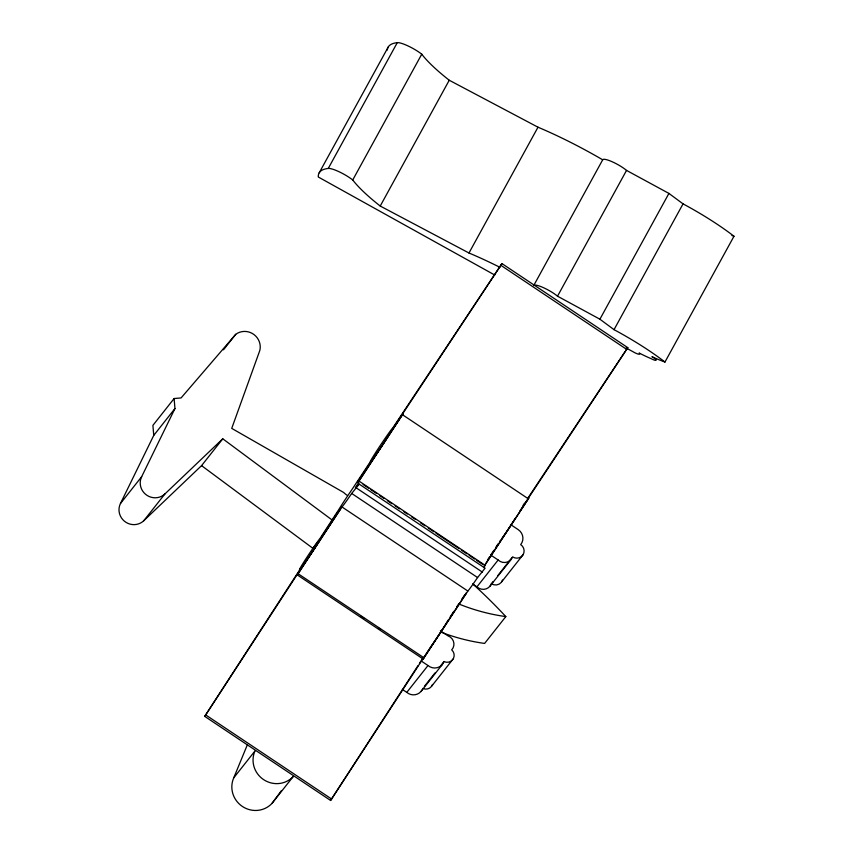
<?xml version="1.0" encoding="UTF-8"?>
<svg xmlns="http://www.w3.org/2000/svg" width="853" height="853" viewBox="0 0 853 853"><rect width="100%" height="100%" fill="white"/><g stroke="black" fill="none" stroke-linecap="round" stroke-linejoin="round"><path stroke-width="1.28" d="M448.017 620.163A19.363 0.693 -56.3 0 1 431.479 645.678L330.601 800.466L204.72 716.371L300.768 568.194A19.31 0.682 -56.3 0 1 305.534 559.387A19.31 0.682 -56.3 0 1 320.11 538.307L338.78 509.582A19.662 0.704 -56.3 0 1 351.5 490.23L370.202 461.974A20.483 0.725 -56.3 0 1 379.937 445.991A20.483 0.725 -56.3 0 1 392.775 427.961L501.937 263.577L627.819 347.672L519.999 510.808M501.895 263.684L391.186 431.138A17.465 0.618 -56.3 0 1 383.136 443.923A17.465 0.618 -56.3 0 1 373.635 457.56L357.332 482.425A31.614 1.12 -56.3 0 1 358.655 481.295L402.979 413.929L358.708 481.54A20.6 0.736 -56.3 0 1 355.349 487.905L359.177 484.109L485.101 568.183L477.573 577.545A21.858 0.778 -56.3 0 1 467.86 591.044L423.141 659.017L297.26 574.922L340.646 508.708A40.965 1.45 -56.3 0 1 338.044 511.811L322.135 536.068A19.363 0.693 -56.3 0 1 305.598 561.583L204.752 716.349M330.601 800.466L417.981 665.671M423.141 659.017L466.527 592.803A40.965 1.45 -56.3 0 1 464.373 595.447M233.754 777.829L254.962 750.992A23.308 22.636 38.3 0 0 263.609 779.631A23.308 22.636 38.3 0 0 293.219 776.539L272.011 803.377A23.308 22.636 38.3 0 1 242.401 806.469A23.308 22.636 38.3 0 1 233.754 777.829L247.391 744.701M359.209 484.099L351.692 493.46A21.858 0.778 -56.3 0 1 341.968 506.949L297.26 574.922M331.988 519.904L222.772 438.794L201.564 465.631L143.762 520.735A14.693 14.266 38.3 0 1 120.465 503.505L153.753 435.382L174.961 408.544L174.108 398.543L181.081 397.935L235.716 334.333A15.375 14.938 38.3 0 1 259.834 350.434L231.728 428.387L343.62 492.448A22.466 21.815 38.3 0 0 347.406 495.465M120.465 503.505L141.673 476.678L174.961 408.544M319.214 172.796L388.232 47.011M494.74 275.029L318.297 177.008A154.062 30.857 28.8 0 1 328.266 168.436L397.285 42.65A16.825 3.369 28.8 0 1 421.755 54.187A133.452 26.731 28.8 0 0 449.243 80.246L537.998 127.204A123.077 24.652 28.8 0 1 602.698 159.799A15.141 3.028 28.8 0 1 612.241 161.782A15.141 3.028 28.8 0 1 626.539 170.408L668.923 193.418L683.05 203.867A90.653 18.158 28.8 0 1 733.985 236.249L664.967 362.035A49.41 9.895 28.8 0 1 651.927 356.693A5.246 1.056 28.8 0 1 656.138 360.169A5.246 1.056 28.8 0 1 651.127 358.655A36.327 7.272 28.8 0 1 639.164 353.003A5.982 1.194 28.8 0 1 638.492 354.155A5.982 1.194 28.8 0 1 632.83 351.617L626.091 347.96M499.922 267.309A123.077 24.652 28.8 0 0 468.979 253L380.225 206.042A133.452 26.731 28.8 0 1 352.737 179.972L421.755 54.187M380.225 206.042L449.243 80.246M468.979 253L537.998 127.204M533.69 285.595L602.698 159.799M664.967 362.035A90.653 18.158 28.8 0 0 614.032 329.663L599.904 319.203L557.521 296.194L626.539 170.408M599.904 319.203L668.923 193.418M614.032 329.663L683.05 203.867M483.854 567.693A20.6 0.736 -56.3 0 0 484.589 565.635L528.86 498.024L485.421 564.089M419.42 663.442L423.045 657.866M450.192 616.858L453.807 611.345M456.696 606.931L458.871 603.625M461.761 599.211L463.211 597.004M487.468 560.026L489.601 556.785M491.019 554.621L493.855 550.302M495.977 547.061L498.109 543.809M523.07 505.402L524.542 503.195M528.21 497.651L625.174 351.468M625.91 350.359L627.819 347.672M272.011 803.377L281.479 790.55M174.108 398.543L152.9 425.38L153.753 435.382M223.486 349.815L235.716 334.333M143.762 520.735L164.97 493.898L222.772 438.794M318.606 541.09L312.902 548.319L201.564 465.631M472.573 583.921L476.944 586.843L498.152 560.005A9.02 8.754 38.3 0 0 512.6 556.86A7.56 7.336 38.3 0 0 522.932 554.93A7.56 7.336 38.3 0 0 520.693 544.609A10.364 10.065 38.3 0 0 518.219 529.638L510.51 524.499M476.944 586.843A9.02 8.754 38.3 0 0 491.392 583.697L493.023 581.629M497.917 575.444L511.779 557.894M489.974 586.192L511.182 559.355M402.36 689.405L406.796 692.369L428.003 665.532A10.215 9.927 38.3 0 0 443.976 661.576A7.314 7.101 38.3 0 0 451.717 649.858A8.722 8.466 38.3 0 0 448.028 635.88L440.372 630.762M501.724 581.767L522.932 554.93M424.399 686.345L435.009 672.932M440.713 665.703L443.976 661.576M421.233 691.186L442.44 664.348M431.789 685.993L452.996 659.156M473.404 584.529A514.06 499.261 38.3 0 1 505.818 616.591L484.611 643.429A194.057 188.47 38.3 0 1 441.747 632.446M500.871 265.336L626.752 349.431M402.52 414.75L528.402 498.845M490.496 554.898L498.152 560.005M359.124 481.156L485.069 565.283M363.122 484.493L368.645 488.183M370.852 489.654L376.376 493.343M379.692 495.561L384.106 498.504M387.422 500.722L391.836 503.675M395.152 505.882L399.567 508.836M403.981 511.789L407.297 513.996M411.711 516.95L415.027 519.157M420.54 522.846L424.965 525.8M428.27 528.018L433.793 531.707M436 533.178L459.191 548.671M461.398 550.142L466.922 553.832M469.129 555.303L474.652 558.992M476.859 560.474L482.382 564.164M356.565 488.087L482.457 572.171M351.692 493.46L477.573 577.545M341.968 506.949L467.86 591.044M298.113 573.728L423.994 657.812M360.68 616.186L363.996 618.393M378.348 627.989L380.555 629.461M421.361 661.096L428.003 665.532M205.722 714.942L331.614 799.037M502.556 580.04A7.56 7.336 38.3 0 1 491.392 583.697M432.546 684.49A7.314 7.101 38.3 0 1 422.768 688.414M422.118 689.864A10.215 9.927 38.3 0 1 406.796 692.369M515.34 518.187A17.465 0.618 -56.3 0 1 514.039 520.277M513.559 521.044A17.465 0.618 -56.3 0 1 502.022 538.243M500.636 540.152A17.465 0.618 -56.3 0 1 499.527 541.655M464.064 595.778A40.965 1.45 -56.3 0 1 463.925 595.906M484.141 565.475A31.614 1.12 -56.3 0 1 484.536 565.39M328.266 168.436A16.825 3.369 28.8 0 1 352.737 179.972M534.191 285.179A15.141 3.028 28.8 0 1 544.523 288.165A15.141 3.028 28.8 0 1 557.521 296.194M505.818 616.591A194.057 188.47 38.3 0 1 458.818 603.988M164.97 493.898A14.693 14.266 38.3 0 1 141.673 476.678M387.315 50.039A154.062 30.857 28.8 0 1 397.285 42.65M733.985 236.249A49.41 9.895 28.8 0 1 731.949 235.503"/></g></svg>
